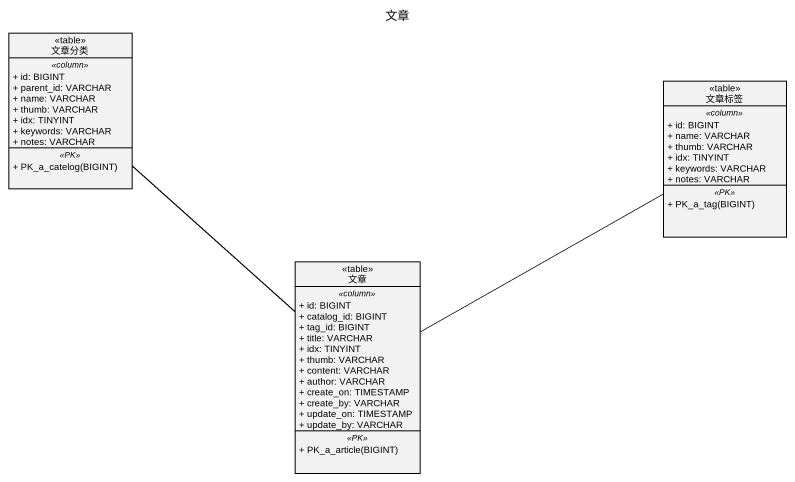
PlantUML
@startuml
title 文章
hide circle
hide empty members
skinparam classAttributeIconSize 0
class 文章分类 <<table>> {
  .. <<column>> ..
  + id: BIGINT
  + parent_id: VARCHAR
  + name: VARCHAR
  + thumb: VARCHAR
  + idx: TINYINT
  + keywords: VARCHAR
  + notes: VARCHAR
  .. <<PK>> ..
  + PK_a_catelog(BIGINT)
}
class 文章标签 <<table>> {
  .. <<column>> ..
  + id: BIGINT
  + name: VARCHAR
  + thumb: VARCHAR
  + idx: TINYINT
  + keywords: VARCHAR
  + notes: VARCHAR
  .. <<PK>> ..
  + PK_a_tag(BIGINT)
}
class 文章 <<table>> {
  .. <<column>> ..
  + id: BIGINT
  + catalog_id: BIGINT
  + tag_id: BIGINT
  + title: VARCHAR
  + idx: TINYINT
  + thumb: VARCHAR
  + content: VARCHAR
  + author: VARCHAR
  + create_on: TIMESTAMP
  + create_by: VARCHAR
  + update_on: TIMESTAMP
  + update_by: VARCHAR
  .. <<PK>> ..
  + PK_a_article(BIGINT)
}
文章 -up- 文章分类
文章 -right- 文章标签
@enduml
